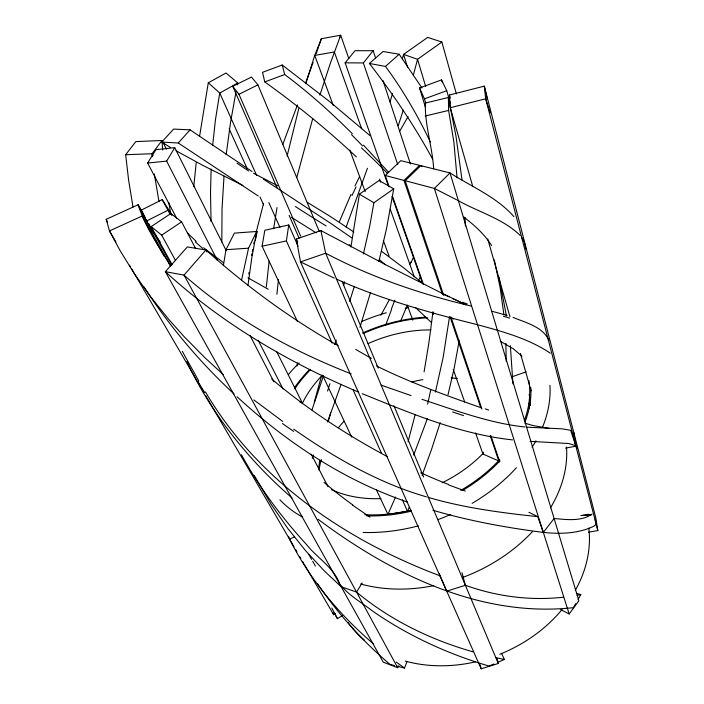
<?xml version="1.0" encoding="UTF-8"?>
<svg xmlns="http://www.w3.org/2000/svg" width="704" height="704" viewBox="0 0 704 704"><rect width="100%" height="100%" fill="white"/><g stroke="black" fill="none" stroke-linecap="round" stroke-linejoin="round"><path stroke-width="1.06" d="M433.664 168.828C432.353 146.687 424.75 125.233 425.322 103.066L448.369 97.522L455.972 136.127L462.044 180.189M211.112 169.057L210.514 192.922L211.05 221.399M224.013 176.194L222.033 208.78L221.822 242.044M212.634 145.614L215.442 119.786L219.727 93.025L237.802 83.002L226.037 72.996L208.287 82.782L199.619 136.083M193.75 186.692L196.222 162.589M266.323 286.88L269.13 261.14M276.892 294.298L278.476 279.444M247.993 285.27L251.724 258.262L256.67 231.484L234.379 233.112L226.002 249.7L223.353 265.698M226.169 154.686L230.551 122.364L235.998 91.775M432.819 312.981L428.815 343.279L424.09 371.879M318.578 468.38L319.722 460.31M499.048 459.026L498.784 460.979L482.953 454.027L483.182 452.162M248.82 274.12L249.04 272.422M449.504 316.888L443.098 357.658L435.415 392.084M577.025 448.589L576.708 447.163L575.027 445.482L568.691 443.511L530.165 441.364M332.165 343.094L286.396 240.909L288.737 224.963L264.818 230.27L262.108 246.215L297.37 321.376M378.919 261.422L386.654 227.946L393.738 188.822L379.025 180.514L359.392 194.163L350.918 247.007M273.627 228.73L277.015 207.574M459.166 340.71L454.159 368.28L448.034 394.68M393.738 188.822L373.886 202.743L369.723 226.151L363.387 253.977M251.61 255.526L251.9 253.836M252.349 251.31L252.657 249.621M296.974 366.08L297.554 362.965M343.825 285.006L344.458 281.811M253.792 243.734L254.126 242.053M256.67 231.484L248.556 248.186L241.498 280.342M237.433 84.762L237.802 83.002M287.1 156.086L298.778 108.574M256.432 231.326L263.578 203.368M296.789 177.522L312.708 118.668M415.202 414.454L408.056 441.786M314.204 402.327L321.728 375.267M402.327 59.154L403.568 54.384L427.689 37.4L441.866 42.046L456.386 93.975M328.222 421.687L330.686 412.711M413.38 75.02L417.551 59.303L441.866 42.046M370.586 292.354L359.973 327.21M574.086 435.283L573.813 432.67L575.898 446.186L565.488 448.114M305.791 83.706L314.732 55.422L321.376 38.711L340.683 35.2L348.832 58.634M392.542 93.694L390.034 101.816M440.202 422.708L431.42 449.724L422.048 475.42M354.394 286.246L349.598 301.479M403.234 110.211L398.279 125.638M319.898 95.066L330.475 62.938L340.683 35.2L339.979 37.145M312.013 409.807L323.462 375.822M427.451 418.493L413.662 455.048M341.079 384.41L327.545 421.96M321.376 38.711L319.009 45.637M317.627 49.606L318.666 46.631M316.237 53.566L317.284 50.591M367.444 168.256L346.157 227.128M282.735 144.672L297.422 104.94M311.986 65.49L313.06 62.506M311.626 66.484L305.809 82.412M334.594 344.617L336.248 340.041M385.713 325.019L391.591 309.355M397.267 666.239L404.483 668.061L407.141 661.294M339.398 221.69L350.997 194.383M400.972 320.232L407.079 305.844M312.224 458.348L313.641 455.022M409.244 507.25L407.502 511.306L387.948 514.404L376.174 489.315M387.948 514.404L395.516 497.033M410.925 262.777L413.486 257.198M418.449 280.676L420.693 275.924M355.01 185.847L359.682 176.387M380.829 315.269L389.127 300.106M575.714 603.583L573.399 607.666C480.04 617.822 390.878 573.76 318.094 519.27M408.056 116.635L399.714 131.182M338.193 345.708C290.699 318.868 246.497 286.396 205.92 249.982L187.326 246.928L165.361 271.691L383.258 662.174L397.716 667.718L398.79 665.817M578.028 599.518L580.8 594.669L576.602 593.261M176.678 218.293L147.638 163.055L166.654 161.102L174.75 147.664L226.186 250.589M254.126 475.376L271.005 504.108L287.566 528.132L305.51 550.607L324.588 571.208L341.158 586.722L356.55 592.09L362.173 582.974M147.638 163.055L155.918 149.697L174.75 147.664M560.657 609.567L569.166 613.985L578.873 600.732L450.023 172.938L420.772 165.651L405.178 180.734L443.775 295.548M133.03 207.108L128.603 180.092L125.673 154.722L135.81 141.61L162.017 140.483L166.408 149.142M388.502 186.349L345.118 62.832L363.361 62.946L373.173 50.706L375.522 57.842M345.118 62.832L355.027 50.706L373.173 50.706M190.071 129.853L173.606 129.087L161.744 142.094L178.262 142.991L190.071 129.853L251.988 171.477M385.229 175.49L403.982 180.426L419.575 165.352L400.778 160.662L385.229 175.49L389.215 186.859M592.038 514.131C581.134 521.673 566.553 519.587 554.11 518.514L543.321 532.4C506.053 527.674 468.97 520.854 432.89 510.259M399.177 54.243L383.064 51.489L369.398 63.474L385.484 66.396L399.177 54.243L421.942 87.965M181.614 221.848L170.87 213.541L151.184 226.591L161.7 235.136L181.614 221.848L195.694 248.741M334.435 613.298L337.436 618.684L342.408 615.516M171.838 214.711L162.175 199.61L141.108 210.206L146.59 220.986L167.974 210.206L169.602 213.47M257.919 84.867L251.478 77.079L232.76 86.337L238.955 94.266L257.919 84.867L319.317 231.546M304.154 564.159L333.687 614.724L335.632 613.782M373.234 643.702C339.196 614.504 309.786 579.392 289.573 539.211L294.439 536.879M223.265 374.59L204.574 357.394L184.017 336.53L168.362 318.956L150.436 296.551L134.561 274.058L120.032 250.518L109.481 230.938L106.181 219.314L138.169 204.723L145.429 217.87M493.838 663.986L489.025 666.037C465.907 659.278 443.344 650.584 421.722 639.945C404.721 631.576 388.318 621.975 372.724 611.186C361.627 602.474 348.286 595.223 339.733 584.003C333.661 567.169 317.161 558.07 306.442 544.447C281.406 517.22 259.283 487.23 241.454 454.802M497.684 662.35L504.434 659.498L501.459 653.277M370.242 135.819L329.498 101.482L282.198 64.997L262.539 72.31L264.757 81.919C296.859 104.905 327.589 129.844 356.356 156.913M264.757 81.919L284.689 74.518C308.722 92.462 331.118 112.517 352.308 133.707M425.427 107.237L419.558 87.974L441.505 79.904L446.75 90.693L450.278 103.03M419.558 87.974L424.459 98.877L446.75 90.693M512.107 376.763L526.046 371.879M496.857 658.381L498.274 663.485L481.193 668.8L300.494 261.897L296.358 239.061L320.883 230.578L387.288 265.584L449.038 296.824M563.526 597.194C530.455 600.917 496.628 596.543 465.362 585.27L446.723 591.184L439.824 575.027M472.789 186.569L450.287 107.721L449.425 95.022L484.29 86.143L487.265 99.079M450.287 107.721L485.69 98.789L484.29 86.143L595.663 517.255L597.819 530.587L588.438 532.18M425.225 116.002L448.624 110.431L448.369 97.522M262.108 246.215L286.396 240.909M580.8 594.669L576.998 595.32M586.441 514.589L588.447 514.263M583.405 515.319L591.404 514.694L581.918 515.363M226.002 249.7L248.556 248.186M125.673 154.722L152.055 153.745L162.017 140.483L162.677 150.022M580.87 515.539L590.559 515.284M526.944 427.196L562.118 428.833L570.662 430.302L575.898 446.186M525.043 427.011C489.456 423.236 455.708 410.414 421.942 399.309M595.074 519.913C599.254 525.272 592.346 526.803 588.579 528.458C574.182 533.79 558.43 534.002 543.321 532.4L537.768 516.648C500.826 512.706 463.786 507.857 428.058 497.332M512.565 439.894C460.038 434.262 410.819 413.362 362.314 393.712M549.12 428.419L533.086 425.568L524.902 423.201M504.434 659.498L495.986 657.668M471.196 306.064C420.869 294.14 371.492 277.42 325.662 253.229L300.494 261.897L334.268 278.115M394.574 665.562L390.095 664.444C362.34 640.983 337.911 613.633 317.442 583.616M477.444 324.711C429.431 312.673 381.489 299.323 336.222 278.978M492.325 311.344L507.144 315.462M405.178 180.734L434.377 188.426L456.597 199.778M478.482 324.984C503.228 331.698 528.801 338.73 550.299 353.188M472.965 651.816C430.778 639.804 390.368 620.259 356.55 592.09M426.395 496.839C378.347 482.979 334.576 457.626 293.77 429.229M411.066 395.586L381.11 385.132M513.058 317.363C525.615 322.758 543.048 326.691 548.909 340.437M462.229 302.218L467.245 303.97M465.256 491.031L448.835 485.003M407.449 502.058C343.684 480.181 286.431 442.297 237.081 396.792M481.263 407.801C445.808 395.296 410.247 382.73 376.534 365.966M351.182 373.877C290.699 350.17 232.813 318.34 184.017 275.106L165.361 271.691C221.698 323.382 288.49 362.507 358.697 392.172M440.026 575.819C345.638 540.338 257.4 480.348 205.498 392.022M299.693 401.729L302.28 402.873L276.558 351.393M453.015 298.69L465.942 304.753L443.678 294.122M453.482 318.947L449.838 317.196M537.768 516.648L528.906 512.266M457.574 200.262C478.254 212.018 502.832 218.486 520.168 235.409M242.81 185.425L202.778 165.352L176.044 150.753M253.519 173.202L277.631 185.768M500.262 341.246L513.418 348.858L521.937 356.189M387.42 456.658C346.386 434.764 307.252 409.112 271.718 379.06M268.242 289.265L247.949 277.816M420.772 165.651L422.277 166.514M359.392 194.163L373.886 202.743M307.384 202.4L329.102 215.697L353.866 231.994M170.632 147.567L161.744 142.094M291.509 217.378L316.114 232.822M178.262 142.991L258.245 196.02M369.978 517.123L352.59 505.155M263.314 179.098L331.619 223.96L351.666 237.829M223.476 262.68L203.667 247.826M404.483 668.061L396.22 662.05M282.718 421.441L253.906 399.96M381.982 251.61L404.527 268.523L422.62 283.228M463.857 217.061C474.338 225.201 484.546 234.203 491.603 245.582M379.21 259.494L385.422 264.836M292.037 498.001C248.45 460.099 211.526 414.075 186.912 361.645M208.287 82.782L219.727 93.025L256.617 175.322M415.395 307.393L431.596 322.714M196.214 241.366L187.642 233.156M234.036 393.967C199.663 362.014 169.171 325.873 143.651 286.475M363.458 145.103L388.397 172.058M369.398 63.474C392.744 93.729 414.348 125.426 432.555 159.051M160.213 242.018L152.196 230.551L146.59 220.986M513.885 216.647C496.751 196.979 471.601 186.789 450.023 172.938L434.377 188.426L569.166 613.985M385.484 66.396C402.882 90.006 417.71 115.465 430.285 141.935M521.646 237.31L524.374 242.378L525.906 249.225M170.5 265.593C158.462 246.066 145.13 226.741 138.169 204.723L154.07 236.676L170.403 265.945M141.108 210.206L143.141 213.479M198.766 380.987L182.327 351.375M115.966 242.035L109.481 230.938L141.962 216.102L164.129 256.247M129.466 265.144L130.539 266.992M131.622 268.84L200.235 386.285M201.318 388.15L203.993 392.726M205.603 395.472L294.026 546.823M295.495 549.349L296.956 551.839M299.851 556.802L300.819 558.448M302.72 561.713L303.679 563.35M308.871 554.638L311.582 559.372M312.673 561.264L315.383 565.998M146.467 219.754L147.506 221.628M148.544 223.511L171.494 265.109M151.184 226.591L172.11 264.678M162.175 199.61L167.974 210.206M161.7 235.136L175.595 260.656M397.716 667.718L184.017 275.106L205.92 249.982L206.923 251.926M337.436 618.684L331.778 607.966M170.87 213.541L171.873 215.442M153.041 155.646L152.055 153.745L152.328 156.658M249.902 335.262L273.918 381.832M311.256 454.221L328.02 486.737M166.654 161.102L217.404 260.454M258.218 340.366L283.043 388.96M106.181 219.314L107.598 222.253M322.916 375.813L351.692 437.14M229.143 128.823L247.315 168.925M260.022 196.979L263.586 204.846M352.924 389.444L381.498 453.253M402.345 499.787L407.502 511.306M268.849 202.62L279.937 227.357M296.358 239.061L297.651 242.009M288.737 224.963L298.03 246.066M238.955 94.266L300.722 236.306M232.76 86.337L277.121 187.889M289.115 215.354L299.094 238.181M498.274 663.485L325.662 253.229L320.883 230.578M342.047 281.345L378.25 368.166M393.906 405.698L423.632 477.004M332.904 612.682L333.687 614.724M333.256 105.406L314.732 55.422L334.356 51.946L361.662 128.762M349.8 150.058L365.182 191.576M383.363 240.627L389.057 256.01M407.246 305.087L412.826 320.153M288.508 536.342L289.573 539.211M379.562 179.115L380.653 182.186M390.254 209.185L414.348 276.962M392.841 197.19L423.465 284.495M433.039 311.758L433.734 313.755M453.297 369.521L464.719 402.054M475.561 432.951L482.953 454.027M392.022 196.372L422.752 283.844M432.722 312.25L433.435 314.257M403.982 180.426L442.552 294.554M450.094 316.879L480.797 407.748M490.248 435.706L498.784 460.979M363.361 62.946L397.751 164.534M451.053 317.214L481.932 409.033M490.882 435.67L499.743 462.026M382.967 80.485L410.441 164.006M407.678 67.698L403.568 54.384L417.551 59.303L425.7 86.566M424.459 98.877L425.7 102.96M441.505 79.904L442.094 81.946M498.634 278.652L499.206 280.676M449.425 95.022L450.305 98.111M487.749 238.964L509.942 316.73M520.432 353.461L531.098 390.834M461.991 572.713L465.362 585.27M480.11 664.708L481.193 668.8M282.198 64.997L284.689 74.518M597.819 530.587L485.69 98.789L490.195 112.86M439.419 573.426L439.622 574.226M494.331 259.908L500.157 287.778L503.888 314.609M499.039 277.42L506.405 315.867M448.624 110.431L453.86 142.006L457.063 177.901M158.99 201.626L154.343 174.038M170.755 213.981L168.863 202.831M510.365 345.655L512.934 383.9M464.992 217.439L465.388 226.063M505.877 343.455L506.211 361.152M588.799 528.062A131.806 105.512 -22.4 0 1 575.423 590.11M562.03 609.576A131.806 105.512 -22.4 0 1 499.814 654.254M475.631 661.822A131.806 105.512 -22.4 0 1 405.214 661.082M364.593 640.358A131.806 105.512 -22.4 0 1 348.102 622.468M566.5 446.97A143.044 106.366 -22.4 0 1 550.37 508.015M532.514 531.555A143.044 106.366 -22.4 0 1 462.519 577.518M433.585 585.71A143.044 106.366 -22.4 0 1 360.686 583.986M204.723 392.559A407.722 295.152 60.7 0 1 197.965 381.489M352.678 504.865A348.234 231.607 58.8 0 1 324.06 482.381M255.306 240.539A535.366 500.676 14 0 1 257.259 231.51M352.035 195.413A617.945 426.254 73.6 0 1 356.03 186.894M391.521 308.713A508.798 119.337 -80.2 0 1 394.847 300.159M409.948 264.158A508.798 119.337 -80.2 0 1 410.907 262.02M503.43 316.281A478.166 95.902 -6.9 0 1 509.573 318.102M463.549 415.606A423.535 11.141 19.9 0 1 452.619 411.963M485.25 408.83A366.3 15.998 16.2 0 1 488.673 410.08M293.638 431.376A401.482 150.665 40.8 0 1 282.454 423.526M448.448 484.44A346.394 103.884 38.6 0 1 420.746 472.762M549.93 385.352A151.263 106.181 -22.4 0 1 542.441 427.407M535.92 440.836A151.263 106.181 -22.4 0 1 532.048 447.304M516.428 467.676A151.263 106.181 -22.4 0 1 472.129 503.36M450.657 514.43A151.263 106.181 -22.4 0 1 437.756 519.693M418.317 525.862A151.263 106.181 -22.4 0 1 363.158 532.453M302.447 517.053A151.263 106.181 -22.4 0 1 279.884 499.761M288.394 374.554A151.263 106.181 -22.4 0 1 299.094 362.947M361.794 321.473A151.263 106.181 -22.4 0 1 386.311 312.752M405.17 308.246A151.263 106.181 -22.4 0 1 408.32 307.683M530.825 387.728A132.343 92.796 -22.4 0 1 525.114 421.731M499.99 460.777A132.343 92.796 -22.4 0 1 462.634 490.424M411.171 511.192A132.343 92.796 -22.4 0 1 366.599 515.83M294.466 387.763A132.343 92.796 -22.4 0 1 309.505 369.6M362.446 333.106A132.343 92.796 -22.4 0 1 425.788 317.17M529.1 394.381A125.523 89.346 -22.4 0 1 530.473 405.319M529.065 403.19A122.082 89.434 -22.4 0 1 530.174 405.002M528.845 380.6A131.164 91.96 -22.4 0 1 524.339 420.596M499.761 459.501A131.164 91.96 -22.4 0 1 460.759 490.38M411.066 510.206A131.164 91.96 -22.4 0 1 364.751 514.721M294.765 388.793A131.164 91.96 -22.4 0 1 310.253 369.917M363.686 333.309A131.164 91.96 -22.4 0 1 427.68 317.812M483.657 452.813A112.314 78.672 -22.4 0 1 442.138 482.794M380.952 498.617A112.314 78.672 -22.4 0 1 331.426 489.588M302.174 403.797A112.314 78.672 -22.4 0 1 322.406 375.17M368.095 343.587A112.314 78.672 -22.4 0 1 431.024 329.938M430.725 389.954A341.114 91.863 -88.7 0 1 427.61 404.149M327.58 391.054A370.929 71.298 -58.8 0 1 329.912 383.698M355.731 349.422A502.788 18.533 31.3 0 1 371.386 358.459M202.708 248.354A724.794 351.586 -21.1 0 1 195.281 241.859M326.119 225.975A604.974 82.412 27.5 0 1 295.469 206.606M349.228 244.631A476.291 353.223 71.6 0 1 350.513 245.59M248.653 171.037A938.634 39.53 32.2 0 1 237.019 163.196M361.425 147.858A588.298 427.566 61 0 1 387.297 173.166M351.516 134.64A797.315 733.119 77.3 0 1 362.648 146.018M319.053 469.929A107.404 78.848 -22.4 0 1 321.323 459.571M338.51 427.601A107.404 78.848 -22.4 0 1 344.027 421.238M411.875 381.946A107.404 78.848 -22.4 0 1 422.866 379.632M451.282 377.978A107.404 78.848 -22.4 0 1 457.38 378.488M529.179 403.286A124.362 88.519 -22.4 0 1 529.373 408.364"/></g></svg>
